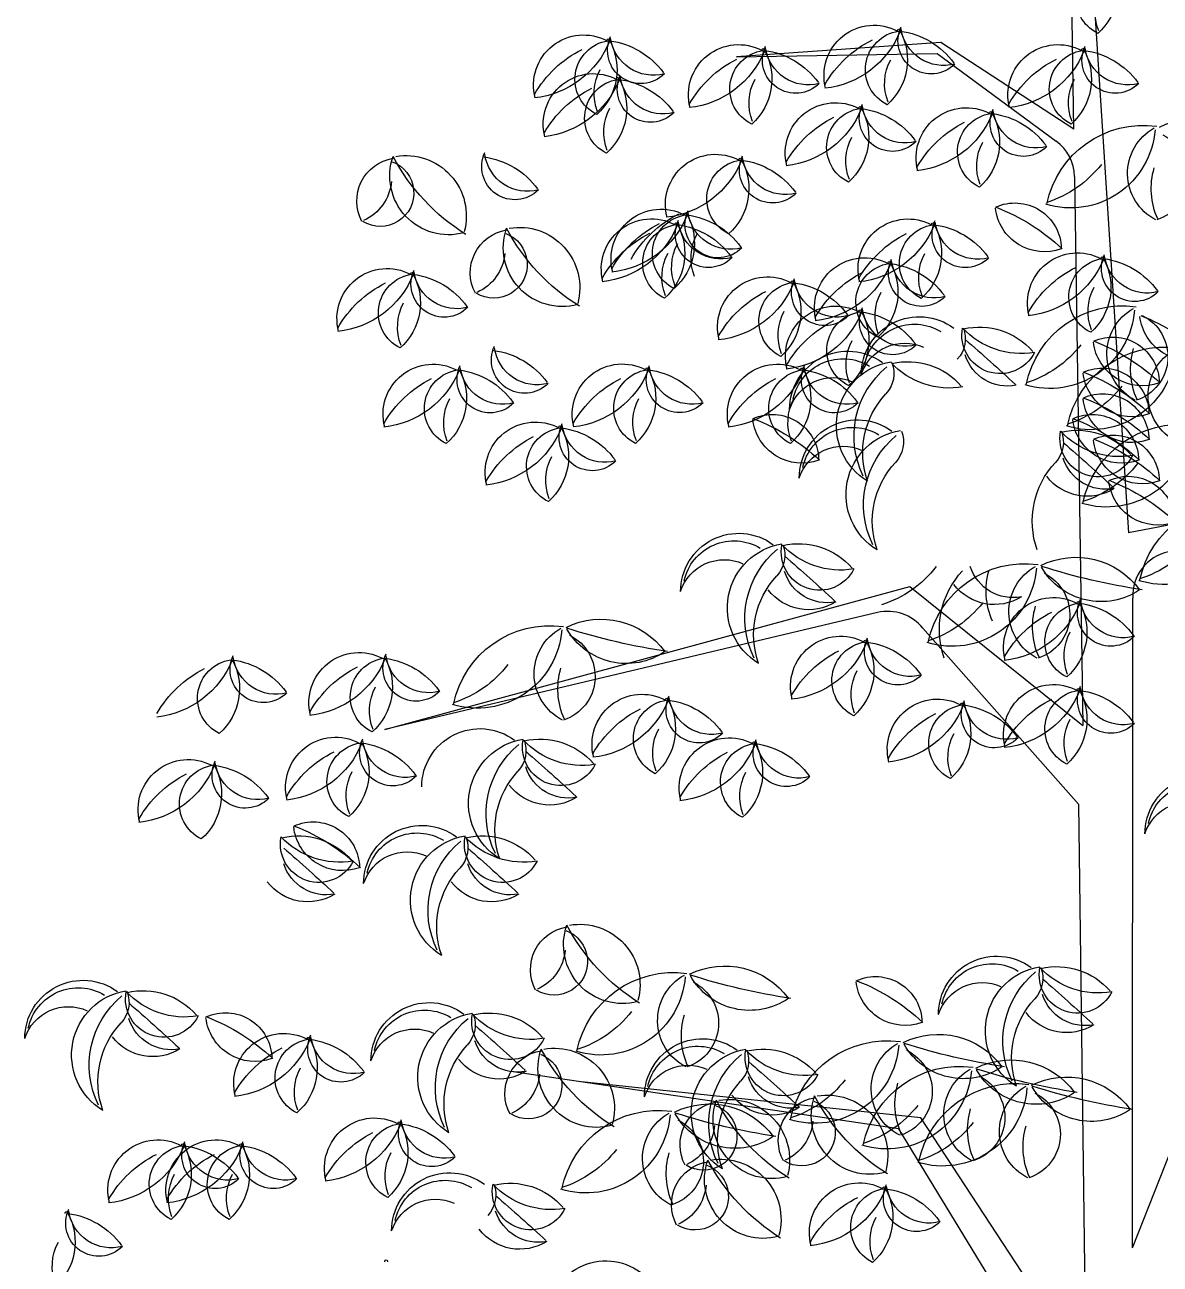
# Model space of a CAD drawing. Header units: metres. Extents: x 563124 to 573994, y 2062953 to 2068466.
# Drawn here: x 572903.91 to 572937.16, y 2065822.75 to 2065859.04 of the extents above; entities that cross this region are included whole.
import ezdxf

# ---------------------------------------------------------------- set-up
doc = ezdxf.new("R2010")
doc.units = ezdxf.units.M
doc.linetypes.add('ACAD_ISO06W100', pattern=[36, 24, -3, 0, -3, 0, -3, 0, -3])
doc.layers.add('A', color=7, linetype='CONTINUOUS')
doc.layers.add('MCN', color=7, linetype='CONTINUOUS')

# ---------------------------------------------------------------- blocks, each defined once
blk = doc.blocks.new('cay')
at = {"layer": 'A', "color": 86, "ltscale": 5}
for p, q in [((-0.1864, 17.7824), (-0.2461, 21.6838)), ((-0.2461, 21.6838), (0.1806, 15.0745)), ((-1.0774, 18.3636), (-2.4494, 18.2663)), ((-2.4494, 18.2663), (-1.1017, 18.2906)), ((-1.1017, 18.2906), (-0.3038, 17.7024)), ((-0.1864, 17.7824), (-1.0774, 18.3636)), ((-0.1816, 17.465), (-0.1253, 13.7815)), ((1.4278, 15.312), (0.1806, 15.0745)), ((-4.8084, 13.7566), (-1.285, 14.714)), ((-1.285, 14.714), (-0.1253, 13.7815)), ((0.207, 10.279), (0.2105, 14.6373)), ((-1.5032, 14.5401), (-4.8084, 13.7566)), ((-0.1547, 13.254), (-1.1986, 14.4347)), ((-0.1547, 13.254), (-0.1071, 9.6807)), ((0.207, 10.279), (0.8234, 11.8383)), ((-1.3585, 11.0769), (-3.9614, 11.4617)), ((-1.2108, 11.1511), (-3.4885, 11.3917)), ((-0.4278, 9.9573), (-1.2108, 11.1511)), ((-0.33, 9.3908), (-1.3585, 11.0769))]:
    blk.add_line(p, q, dxfattribs=at)
at = {"layer": 'A', "color": 86, "ltscale": 5, "extrusion": (0, 0, -1)}
for centre, major_axis, start_param, end_param in [((0.0911, 18.659), (-0.1852, 0.1852), 4.383511, 6.915795), ((-0.2921, 18.7259), (0.2853, 0.2853), 0.289545, 1.630827), ((0.2962, 18.565), (-0.2391, 0.2391), 5.123508, 5.994445), ((-1.5251, 18.1424), (0.2379, 0.2379), 3.667651, 5.98499), ((-1.1424, 18.375), (0.1574, 0.1574), 1.563048, 4.361475), ((-1.0587, 18.4973), (0.2039, 0.2039), 2.093295, 3.787016), ((-3.4735, 18.0775), (0.2379, 0.2379), 3.667651, 5.98499), ((-3.8712, 18.6048), (-0.4364, 0.4364), 2.738079, 3.818561), ((-3.2703, 18.1159), (0.1852, 0.1852), 2.812715, 5.344999), ((-3.6535, 18.1828), (0.2853, 0.2853), 0.289545, 1.630827), ((-3.0908, 18.3101), (0.1574, 0.1574), 1.563048, 4.361475), ((-3.3073, 18.3783), (-0.00665, 0.00665), 5.115902, 9.021265), ((-3.3695, 17.8461), (-0.3772, 0.3772), 0.918783, 1.727508), ((-3.0072, 18.4324), (0.2039, 0.2039), 2.093295, 3.787016), ((-2.4343, 18.0126), (0.2379, 0.2379), 3.667651, 5.98499), ((-1.9228, 18.6697), (-0.4364, 0.4364), 2.738079, 3.818561), ((-1.1968, 17.7021), (0.5371, 0.5371), 4.446906, 5.034605), ((-1.3219, 18.1808), (-0.1852, 0.1852), 4.383511, 6.915795), ((-1.7051, 18.2477), (-0.2853, 0.2853), 1.860342, 3.201623), ((-1.3589, 18.4432), (0.00665, 0.00665), 3.545106, 7.450468), ((-1.4211, 17.911), (-0.3772, 0.3772), 0.918783, 1.727508), ((-0.2911, 18.0126), (0.2379, 0.2379), 3.667651, 5.98499), ((-3.1453, 17.6372), (0.5371, 0.5371), 4.446906, 5.034605), ((-2.8321, 18.5399), (-0.4364, 0.4364), 2.738079, 3.818561), ((-2.2312, 18.051), (0.1852, 0.1852), 2.812715, 5.344999), ((-2.6143, 18.1179), (0.2853, 0.2853), 0.289545, 1.630827), ((-2.0517, 18.2452), (0.1574, 0.1574), 1.563048, 4.361475), ((-2.2681, 18.3134), (0.00665, 0.00665), 3.545106, 7.450468), ((-2.3303, 17.7812), (-0.3772, 0.3772), 0.918783, 1.727508), ((-1.968, 18.3675), (0.2039, 0.2039), 2.093295, 3.787016), ((-0.6888, 18.5399), (-0.4364, 0.4364), 2.738079, 3.818561), ((-0.0879, 18.051), (0.1852, 0.1852), 2.812715, 5.344999), ((-0.471, 18.1179), (0.2853, 0.2853), 0.289545, 1.630827), ((0.0916, 18.2452), (0.1574, 0.1574), 1.563048, 4.361475), ((-0.1248, 18.3134), (0.00665, 0.00665), 3.545106, 7.450468), ((-0.1871, 17.7812), (-0.3772, 0.3772), 0.918783, 1.727508), ((0.1753, 18.3675), (0.2039, 0.2039), 2.093295, 3.787016), ((-2.1061, 17.5723), (0.5371, 0.5371), 4.446906, 5.034605), ((-1.1168, 18.0868), (0.2391, 0.2391), 3.552711, 4.423649), ((0.0372, 17.5723), (0.5371, 0.5371), 4.446906, 5.034605), ((-3.4085, 17.8179), (0.2379, 0.2379), 3.667651, 5.98499), ((-3.0652, 18.0219), (0.2391, 0.2391), 3.552711, 4.423649), ((-3.0259, 18.0505), (0.1574, 0.1574), 1.563048, 4.361475), ((-3.2423, 18.1187), (-0.00665, 0.00665), 5.115902, 9.021265), ((-2.9422, 18.1728), (0.2039, 0.2039), 2.093295, 3.787016), ((-3.8063, 18.3452), (-0.4364, 0.4364), 2.738079, 3.818561), ((-3.0803, 17.3776), (0.5371, 0.5371), 4.446906, 5.034605), ((-3.2054, 17.8563), (-0.1852, 0.1852), 4.383511, 6.915795), ((-3.5885, 17.9232), (0.2853, 0.2853), 0.289545, 1.630827), ((-3.3046, 17.5864), (-0.3772, 0.3772), 0.918783, 1.727508), ((-2.0261, 17.957), (-0.2391, 0.2391), 5.123508, 5.994445), ((0.1172, 17.957), (-0.2391, 0.2391), 5.123508, 5.994445), ((-1.7849, 17.6232), (-0.2379, 0.2379), 5.238447, 7.555786), ((-3.0003, 17.7623), (0.2391, 0.2391), 3.552711, 4.423649), ((-2.1826, 18.1504), (-0.4364, 0.4364), 2.738079, 3.818561), ((-1.5817, 17.6616), (-0.1852, 0.1852), 4.383511, 6.915795), ((-1.9648, 17.7285), (0.2853, 0.2853), 0.289545, 1.630827), ((-1.4022, 17.8558), (-0.1574, 0.1574), 3.133844, 5.932271), ((-1.6186, 17.924), (-0.00665, 0.00665), 5.115902, 9.021265), ((-1.6809, 17.3917), (0.3772, 0.3772), -0.652013, 0.156712), ((-1.3185, 17.9781), (-0.2039, 0.2039), 3.664091, 5.357812), ((-0.907, 17.5897), (0.2379, 0.2379), 3.667651, 5.98499), ((-1.3047, 18.117), (-0.4364, 0.4364), 2.738079, 3.818561), ((-0.7038, 17.6281), (0.1852, 0.1852), 2.812715, 5.344999), ((-1.087, 17.695), (0.2853, 0.2853), 0.289545, 1.630827), ((-0.5243, 17.8223), (0.1574, 0.1574), 1.563048, 4.361475), ((-0.7408, 17.8905), (-0.00665, 0.00665), 5.115902, 9.021265), ((-0.803, 17.3583), (-0.3772, 0.3772), 0.918783, 1.727508), ((-0.4407, 17.9447), (0.2039, 0.2039), 2.093295, 3.787016), ((0.6235, 17.3207), (-0.3747, 0.3747), 0.326398, 1.725779), ((-1.4566, 17.1828), (0.5371, 0.5371), 4.446906, 5.034605), ((-0.5788, 17.1494), (0.5371, 0.5371), 4.446906, 5.034605), ((0.2812, 17.146), (0.4679, 0.4679), 4.128775, 5.634405), ((0.5233, 17.4851), (-0.2467, 0.2467), 4.396524, 6.561294), ((-1.3766, 17.5676), (-0.2391, 0.2391), 5.123508, 5.994445), ((-0.2069, 17.822), (0.4018, 0.4018), 0.86234, 2.652855), ((0.2752, 17.4671), (0.2181, 0.2181), -0.325702, 2.039209), ((-4.6657, 17.1999), (-0.2863, 0.2863), 0.614746, 2.622486), ((-3.9352, 17.5313), (-0.1574, 0.1574), 3.133844, 5.932271), ((-2.589, 17.277), (0.2379, 0.2379), 3.667651, 5.98499), ((-0.4988, 17.5341), (0.2391, 0.2391), 3.552711, 4.423649), ((-4.7045, 17.3002), (-0.2058, 0.2058), 5.007198, 6.905219), ((-4.8377, 17.3543), (-0.1587, 0.1587), 1.150101, 4.47849), ((-4.3794, 17.4682), (-0.2791, 0.2791), 3.659555, 5.835108), ((-3.5389, 18.2422), (0.9709, 0.9709), 2.912087, 3.439363), ((-4.2138, 17.0672), (0.3772, 0.3772), -0.652013, 0.156712), ((-3.8515, 17.6536), (-0.2039, 0.2039), 3.664091, 5.357812), ((-2.9867, 17.8043), (-0.4364, 0.4364), 2.738079, 3.818561), ((-2.3858, 17.3154), (-0.1852, 0.1852), 4.383511, 6.915795), ((-2.769, 17.3823), (0.2853, 0.2853), 0.289545, 1.630827), ((-2.2063, 17.5096), (-0.1574, 0.1574), 3.133844, 5.932271), ((-2.4228, 17.5778), (-0.00665, 0.00665), 5.115902, 9.021265), ((-2.485, 17.0456), (0.3772, 0.3772), -0.652013, 0.156712), ((-2.1226, 17.6319), (0.2039, 0.2039), 2.093295, 3.787016), ((-0.5932, 18.0044), (-0.5296, 0.5296), 3.01483, 3.620465), ((0.8295, 17.3827), (0.3506, 0.3506), 3.505368, 4.213137), ((-5.0799, 17.4586), (-0.2246, 0.2246), 2.445088, 3.504227), ((-0.5813, 16.9754), (0.2204, 0.2204), -1.216832, 0.772059), ((-2.9539, 16.9093), (0.2379, 0.2379), 3.667651, 5.98499), ((-2.4958, 16.5338), (0.5371, 0.5371), 4.446906, 5.034605), ((-2.5713, 17.1419), (-0.1574, 0.1574), 3.133844, 5.932271), ((-2.7877, 17.21), (-0.00665, 0.00665), 5.115902, 9.021265), ((-2.4876, 17.2642), (0.2039, 0.2039), 2.093295, 3.787016), ((-0.3826, 17.291), (-0.2343, 0.2343), 3.579392, 5.381695), ((-1.204, 15.9796), (-0.9705, 0.9705), 1.156858, 1.539962), ((-3.9045, 16.7186), (-0.2863, 0.2863), 0.614746, 2.622486), ((-3.0189, 16.8444), (-0.2379, 0.2379), 5.238447, 7.555786), ((-3.4166, 17.3716), (-0.4364, 0.4364), 2.738079, 3.818561), ((-3.3517, 17.4365), (-0.4364, 0.4364), 2.738079, 3.818561), ((-2.6257, 16.4689), (0.5371, 0.5371), 4.446906, 5.034605), ((-2.8157, 16.8828), (-0.1852, 0.1852), 4.383511, 6.915795), ((-2.7507, 16.9477), (-0.1852, 0.1852), 4.383511, 6.915795), ((-3.1989, 16.9497), (-0.2853, 0.2853), 1.860342, 3.201623), ((-2.6362, 17.077), (-0.1574, 0.1574), 3.133844, 5.932271), ((-3.1339, 17.0146), (-0.2853, 0.2853), 1.860342, 3.201623), ((-2.8526, 17.1451), (-0.00665, 0.00665), 5.115902, 9.021265), ((-2.9149, 16.6129), (0.3772, 0.3772), -0.652013, 0.156712), ((-2.5525, 17.1993), (-0.2039, 0.2039), 3.664091, 5.357812), ((-2.8499, 16.6778), (0.3772, 0.3772), -0.652013, 0.156712), ((-1.2967, 16.8434), (-0.2379, 0.2379), 5.238447, 7.555786), ((-1.6944, 17.3706), (-0.4364, 0.4364), 2.738079, 3.818561), ((-1.0935, 16.8818), (-0.1852, 0.1852), 4.383511, 6.915795), ((-1.4767, 16.9486), (-0.2853, 0.2853), 1.860342, 3.201623), ((-0.914, 17.076), (-0.1574, 0.1574), 3.133844, 5.932271), ((-1.1305, 17.1441), (-0.00665, 0.00665), 5.115902, 9.021265), ((-1.1927, 16.6119), (0.3772, 0.3772), -0.652013, 0.156712), ((-0.8304, 17.1983), (-0.2039, 0.2039), 3.664091, 5.357812), ((-3.9434, 16.8189), (-0.2058, 0.2058), 5.007198, 6.905219), ((-4.0766, 16.873), (-0.1587, 0.1587), 1.150101, 4.47849), ((-3.6182, 16.987), (-0.2791, 0.2791), 3.659555, 5.835108), ((-2.7777, 17.7609), (0.9709, 0.9709), 2.912087, 3.439363), ((-2.6906, 16.404), (0.5371, 0.5371), 4.446906, 5.034605), ((-2.4158, 16.9186), (-0.2391, 0.2391), 5.123508, 5.994445), ((-0.9685, 16.403), (0.5371, 0.5371), 4.446906, 5.034605), ((-2.5457, 16.8537), (0.2391, 0.2391), 3.552711, 4.423649), ((-0.1601, 16.6162), (0.2379, 0.2379), 3.667651, 5.98499), ((-4.3188, 16.9773), (-0.2246, 0.2246), 2.445088, 3.504227), ((-2.6106, 16.7888), (-0.2391, 0.2391), 5.123508, 5.994445), ((-1.589, 16.5837), (0.2379, 0.2379), 3.667651, 5.98499), ((-1.9867, 17.111), (-0.4364, 0.4364), 2.738079, 3.818561), ((-1.3858, 16.6222), (-0.1852, 0.1852), 4.383511, 6.915795), ((-1.7689, 16.689), (0.2853, 0.2853), 0.289545, 1.630827), ((-1.2063, 16.8164), (-0.1574, 0.1574), 3.133844, 5.932271), ((-1.4227, 16.8845), (-0.00665, 0.00665), 5.115902, 9.021265), ((-1.485, 16.3523), (-0.3772, 0.3772), 0.918783, 1.727508), ((-1.1226, 16.9387), (0.2039, 0.2039), 2.093295, 3.787016), ((-0.8884, 16.7877), (-0.2391, 0.2391), 5.123508, 5.994445), ((-0.5578, 17.1434), (-0.4364, 0.4364), 2.738079, 3.818561), ((0.0431, 16.6546), (-0.1852, 0.1852), 4.383511, 6.915795), ((-0.3401, 16.7215), (0.2853, 0.2853), 0.289545, 1.630827), ((0.2226, 16.8488), (-0.1574, 0.1574), 3.133844, 5.932271), ((0.0061, 16.917), (-0.00665, 0.00665), 5.115902, 9.021265), ((-0.0561, 16.3847), (0.3772, 0.3772), -0.652013, 0.156712), ((0.3062, 16.9711), (0.2039, 0.2039), 2.093295, 3.787016), ((-4.7922, 16.5112), (0.2379, 0.2379), 3.667651, 5.98499), ((-5.1899, 17.0384), (-0.4364, 0.4364), 2.738079, 3.818561), ((-4.589, 16.5496), (-0.1852, 0.1852), 4.383511, 6.915795), ((-4.9722, 16.6165), (-0.2853, 0.2853), 1.860342, 3.201623), ((-4.4095, 16.7438), (-0.1574, 0.1574), 3.133844, 5.932271), ((-4.626, 16.812), (-0.00665, 0.00665), 5.115902, 9.021265), ((-4.6882, 16.2797), (0.3772, 0.3772), -0.652013, 0.156712), ((-4.3259, 16.8661), (0.2039, 0.2039), 2.093295, 3.787016), ((-2.2395, 16.455), (0.2379, 0.2379), 3.667651, 5.98499), ((-1.2607, 16.1434), (0.5371, 0.5371), 4.446906, 5.034605), ((0.1681, 16.1758), (0.5371, 0.5371), 4.446906, 5.034605), ((-4.464, 16.0708), (0.5371, 0.5371), 4.446906, 5.034605), ((-2.6372, 16.9822), (-0.4364, 0.4364), 2.738079, 3.818561), ((-2.0363, 16.4934), (-0.1852, 0.1852), 4.383511, 6.915795), ((-2.4195, 16.5602), (0.2853, 0.2853), 0.289545, 1.630827), ((-1.8568, 16.6876), (-0.1574, 0.1574), 3.133844, 5.932271), ((-2.0733, 16.7557), (-0.00665, 0.00665), 5.115902, 9.021265), ((-2.1355, 16.2235), (0.3772, 0.3772), -0.652013, 0.156712), ((-1.7732, 16.8099), (0.2039, 0.2039), 2.093295, 3.787016), ((0.2481, 16.5606), (0.2391, 0.2391), 3.552711, 4.423649), ((-1.9113, 16.0146), (0.5371, 0.5371), 4.446906, 5.034605), ((-1.1807, 16.5281), (0.2391, 0.2391), 3.552711, 4.423649), ((0.1427, 15.9354), (0.4679, 0.4679), 4.128775, 5.634405), ((-4.3839, 16.4556), (0.2391, 0.2391), 3.552711, 4.423649), ((-1.8312, 16.3994), (-0.2391, 0.2391), 5.123508, 5.994445), ((-1.7838, 16.2592), (0.2379, 0.2379), 3.667651, 5.98499), ((-2.1815, 16.7865), (-0.4364, 0.4364), 2.738079, 3.818561), ((-1.5806, 16.2976), (-0.1852, 0.1852), 4.383511, 6.915795), ((-1.9638, 16.3645), (-0.2853, 0.2853), 1.860342, 3.201623), ((-1.4011, 16.4918), (0.1574, 0.1574), 1.563048, 4.361475), ((-1.6176, 16.56), (0.00665, 0.00665), 3.545106, 7.450468), ((-1.2221, 16.134), (0.276, 0.276), 3.927321, 6.134038), ((-1.6798, 16.0278), (-0.3772, 0.3772), 0.918783, 1.727508), ((-1.3175, 16.6142), (0.2039, 0.2039), 2.093295, 3.787016), ((-0.3453, 16.6114), (-0.4018, 0.4018), 2.433136, 4.223651), ((0.3849, 16.2745), (0.2467, 0.2467), 2.825728, 4.990497), ((-1.4556, 15.8189), (0.5371, 0.5371), 4.446906, 5.034605), ((-1.2543, 16.1314), (-0.2422, 0.2422), 5.711118, 7.611277), ((-0.8187, 15.9815), (-0.3345, 0.3345), 0.556112, 1.642752), ((0.1367, 16.2565), (-0.2181, 0.2181), 1.245095, 3.610005), ((0.5866, 16.5646), (-0.2343, 0.2343), 3.579392, 5.381695), ((-0.2349, 15.2532), (0.9705, 0.9705), -0.413939, -0.030834), ((-1.1144, 16.376), (-0.1424, 0.1424), 1.991008, 3.10573), ((-0.6798, 16.3991), (0.1817, 0.1817), 1.244566, 4.118135), ((-0.5395, 16.8151), (0.3801, 0.3801), 2.187742, 3.17496), ((0.0763, 16.076), (-0.2204, 0.2204), 0.353964, 2.342855), ((-3.8702, 16.2333), (0.1574, 0.1574), 1.563048, 4.361475), ((-4.1489, 15.7692), (-0.3772, 0.3772), 0.918783, 1.727508), ((-3.7865, 16.3556), (0.2039, 0.2039), 2.093295, 3.787016), ((-1.7016, 15.9023), (-0.276, 0.276), 5.498117, 7.704834), ((-1.3756, 16.2036), (0.2391, 0.2391), 3.552711, 4.423649), ((-1.3198, 16.0398), (0.2174, 0.2174), 4.239143, 5.920483), ((-10.0949, 5.7866), (-9.908, 9.908), 1.49981, 1.532128), ((-0.7316, 16.7938), (0.5296, 0.5296), 1.444034, 2.049669), ((0.4196, 15.6587), (0.4679, 0.4679), 4.128775, 5.634405), ((0.2751, 16.3917), (-0.2343, 0.2343), 3.579392, 5.381695), ((-0.5464, 15.0803), (-0.9705, 0.9705), 1.156858, 1.539962), ((0.6911, 16.1721), (-0.3506, 0.3506), 5.076164, 5.783933), ((0.6618, 15.9978), (0.2467, 0.2467), 2.825728, 4.990497), ((-4.4832, 15.8697), (-0.2379, 0.2379), 5.238447, 7.555786), ((-3.2137, 15.8709), (0.2379, 0.2379), 3.667651, 5.98499), ((-2.1735, 15.8698), (-0.2379, 0.2379), 5.238447, 7.555786), ((-1.7339, 15.8996), (-0.2422, 0.2422), 5.711118, 7.611277), ((-1.3426, 15.7922), (0.3078, 0.3078), 2.902039, 5.33862), ((-1.5939, 16.1443), (-0.1424, 0.1424), 1.991008, 3.10573), ((-1.0191, 16.5834), (-0.3801, 0.3801), 3.758538, 4.745756), ((-1.2983, 15.7497), (-0.3345, 0.3345), 0.556112, 1.642752), ((-0.6296, 16.3575), (0.2113, 0.2113), 2.160582, 3.622054), ((-0.6296, 16.3575), (0.2113, 0.2113), 2.160582, 3.622054), ((-0.0684, 16.3347), (-0.4018, 0.4018), 2.433136, 4.223651), ((-4.881, 16.397), (0.4364, 0.4364), 1.167283, 2.247765), ((-4.2801, 15.9081), (0.1852, 0.1852), 2.812715, 5.344999), ((-4.6632, 15.975), (-0.2853, 0.2853), 1.860342, 3.201623), ((-4.1006, 16.1023), (-0.1574, 0.1574), 3.133844, 5.932271), ((-4.3793, 15.6383), (0.3772, 0.3772), -0.652013, 0.156712), ((-4.0169, 16.2246), (-0.2039, 0.2039), 3.664091, 5.357812), ((-3.6114, 16.3981), (-0.4364, 0.4364), 2.738079, 3.818561), ((-3.0105, 15.9093), (0.1852, 0.1852), 2.812715, 5.344999), ((-3.3937, 15.9761), (0.2853, 0.2853), 0.289545, 1.630827), ((-2.831, 16.1035), (0.1574, 0.1574), 1.563048, 4.361475), ((-3.0475, 16.1716), (0.00665, 0.00665), 3.545106, 7.450468), ((-3.1097, 15.6394), (-0.3772, 0.3772), 0.918783, 1.727508), ((-2.7474, 16.2258), (0.2039, 0.2039), 2.093295, 3.787016), ((-2.5712, 16.3971), (0.4364, 0.4364), 1.167283, 2.247765), ((-1.9703, 15.9082), (0.1852, 0.1852), 2.812715, 5.344999), ((-2.3535, 15.9751), (0.2853, 0.2853), 0.289545, 1.630827), ((-1.7908, 16.1024), (0.1574, 0.1574), 1.563048, 4.361475), ((-2.0073, 16.1706), (-0.00665, 0.00665), 5.115902, 9.021265), ((-2.0695, 15.6384), (0.3772, 0.3772), -0.652013, 0.156712), ((-1.7072, 16.2247), (0.2039, 0.2039), 2.093295, 3.787016), ((-1.0579, 15.7221), (-0.4259, 0.4259), 5.038191, 6.379846), ((0.0071, 15.8685), (-0.2204, 0.2204), 0.353964, 2.342855), ((0.2058, 16.1842), (-0.2343, 0.2343), 3.579392, 5.381695), ((-0.6156, 14.8727), (-0.9705, 0.9705), 1.156858, 1.539962), ((-4.155, 15.4294), (-0.5371, 0.5371), 6.017703, 6.605402), ((-2.8855, 15.4305), (0.5371, 0.5371), 4.446906, 5.034605), ((-1.8453, 15.4295), (0.5371, 0.5371), 4.446906, 5.034605), ((-1.7994, 15.808), (-0.2174, 0.2174), 5.809939, 7.49128), ((-0.4547, 16.5171), (0.5296, 0.5296), 1.444034, 2.049669), ((-4.075, 15.8141), (-0.2391, 0.2391), 5.123508, 5.994445), ((-2.8055, 15.8152), (0.2391, 0.2391), 3.552711, 4.423649), ((-1.7652, 15.8142), (-0.2391, 0.2391), 5.123508, 5.994445), ((-1.0228, 15.6127), (0.4092, 0.4092), 3.587724, 4.676526), ((0.0071, 15.6956), (0.2204, 0.2204), -1.216832, 0.772059), ((0.2058, 16.0112), (-0.2343, 0.2343), 3.579392, 5.381695), ((-0.6156, 14.6998), (-0.9705, 0.9705), 1.156858, 1.539962), ((-2.2081, 15.5572), (0.2204, 0.2204), -1.216832, 0.772059), ((-0.0621, 15.5572), (0.2204, 0.2204), -1.216832, 0.772059), ((-3.7982, 15.4814), (-0.2379, 0.2379), 5.238447, 7.555786), ((-3.4156, 15.7141), (-0.1574, 0.1574), 3.133844, 5.932271), ((-3.3319, 15.8364), (-0.2039, 0.2039), 3.664091, 5.357812), ((-2.0093, 15.8729), (-0.2343, 0.2343), 3.579392, 5.381695), ((-2.8308, 14.5614), (-0.9705, 0.9705), 1.156858, 1.539962), ((-1.6374, 15.4423), (-0.276, 0.276), 5.498117, 7.704834), ((-1.6697, 15.4396), (-0.2422, 0.2422), 5.711118, 7.611277), ((0.1366, 15.8729), (-0.2343, 0.2343), 3.579392, 5.381695), ((-0.6848, 14.5614), (-0.9705, 0.9705), 1.156858, 1.539962), ((0.5235, 15.1399), (0.4679, 0.4679), 4.128775, 5.634405), ((-4.196, 16.0087), (0.4364, 0.4364), 1.167283, 2.247765), ((-3.47, 15.0411), (-0.5371, 0.5371), 6.017703, 6.605402), ((-3.5951, 15.5198), (0.1852, 0.1852), 2.812715, 5.344999), ((-3.9782, 15.5867), (-0.2853, 0.2853), 1.860342, 3.201623), ((-3.632, 15.7822), (-0.00665, 0.00665), 5.115902, 9.021265), ((-3.6942, 15.25), (0.3772, 0.3772), -0.652013, 0.156712), ((-1.2784, 15.3322), (0.3078, 0.3078), 2.902039, 5.33862), ((-0.9937, 15.2621), (0.4259, 0.4259), 3.467395, 4.80905), ((-1.5297, 15.6842), (0.1424, 0.1424), 0.420212, 1.534934), ((-0.4568, 15.6842), (0.1424, 0.1424), 0.420212, 1.534934), ((-0.0221, 15.7074), (0.1817, 0.1817), 1.244566, 4.118135), ((0.1181, 16.1233), (0.3801, 0.3801), 2.187742, 3.17496), ((-0.1611, 15.2897), (-0.3345, 0.3345), 0.556112, 1.642752), ((0.0354, 15.8159), (-0.4018, 0.4018), 2.433136, 4.223651), ((0.0763, 15.4189), (0.2204, 0.2204), -1.216832, 0.772059), ((-1.7352, 15.348), (0.2174, 0.2174), 4.239143, 5.920483), ((-9.4373, 5.0949), (9.908, 9.908), -0.070986, -0.038668), ((0.2751, 15.7345), (-0.2343, 0.2343), 3.579392, 5.381695), ((-0.5464, 14.4231), (-0.9705, 0.9705), 1.156858, 1.539962), ((-3.39, 15.4258), (-0.2391, 0.2391), 5.123508, 5.994445), ((-0.9586, 15.1527), (-0.4092, 0.4092), 5.158521, 6.247323), ((0.1143, 15.1527), (-0.4092, 0.4092), 5.158521, 6.247323), ((0.028, 15.6657), (0.2113, 0.2113), 2.160582, 3.622054), ((0.028, 15.6657), (0.2113, 0.2113), 2.160582, 3.622054), ((-0.3509, 15.9982), (0.5296, 0.5296), 1.444034, 2.049669), ((0.1801, 15.1422), (-0.2204, 0.2204), 0.353964, 2.342855), ((-0.0959, 15.6628), (0.2422, 0.2422), 1.795823, 3.271524), ((0.3789, 15.4578), (-0.2343, 0.2343), 3.579392, 5.381695), ((-0.4425, 14.1464), (-0.9705, 0.9705), 1.156858, 1.539962), ((0.9042, 14.621), (0.4679, 0.4679), 4.128775, 5.634405), ((0.4161, 15.2971), (0.4018, 0.4018), 0.86234, 2.652855), ((-2.4335, 14.6813), (0.276, 0.276), 3.927321, 6.134038), ((-2.4657, 14.6786), (-0.2422, 0.2422), 5.711118, 7.611277), ((-2.0745, 14.5712), (-0.3078, 0.3078), 4.472835, 6.909417), ((-1.7897, 14.5012), (-0.4259, 0.4259), 5.038191, 6.379846), ((-2.3258, 14.9233), (-0.1424, 0.1424), 1.991008, 3.10573), ((-1.8912, 14.9464), (-0.1817, 0.1817), 2.815363, 5.688932), ((-1.7509, 15.3624), (0.3801, 0.3801), 2.187742, 3.17496), ((-2.0301, 14.5288), (0.3345, 0.3345), -1.014685, 0.071956), ((-0.1725, 14.3807), (0.3747, 0.3747), -1.244398, 0.154982), ((0.0298, 15.4794), (0.5296, 0.5296), 1.444034, 2.049669), ((-2.5312, 14.587), (0.2174, 0.2174), 4.239143, 5.920483), ((-11.3063, 4.3339), (-9.908, 9.908), 1.49981, 1.532128), ((-0.5149, 14.206), (0.4679, 0.4679), 4.128775, 5.634405), ((-1.841, 14.9048), (0.2113, 0.2113), 2.160582, 3.622054), ((-1.841, 14.9048), (0.2113, 0.2113), 2.160582, 3.622054), ((-1.7008, 15.3064), (-0.5296, 0.5296), 3.01483, 3.620465), ((-1.003, 14.882), (-0.4018, 0.4018), 2.433136, 4.223651), ((-0.5087, 14.4263), (-0.4092, 0.4092), 5.158521, 6.247323), ((-0.595, 14.9394), (0.2113, 0.2113), 2.160582, 3.622054), ((-0.595, 14.9394), (0.2113, 0.2113), 2.160582, 3.622054), ((-0.2781, 14.6848), (0.3506, 0.3506), 3.505368, 4.213137), ((-0.2728, 14.5451), (0.2467, 0.2467), 2.825728, 4.990497), ((-0.5209, 14.5271), (-0.2181, 0.2181), 1.245095, 3.610005), ((0.9178, 18.9934), (-3.0748, 3.0748), 4.075814, 4.235243), ((-0.0032, 15.0721), (-0.3245, 0.3245), 3.327955, 4.978036), ((-1.7547, 14.3917), (0.4092, 0.4092), 3.587724, 4.676526), ((-0.7189, 14.9364), (0.2422, 0.2422), 1.795823, 3.271524), ((-1.965, 14.9018), (-0.2422, 0.2422), 3.366619, 4.84232), ((-0.3209, 14.3046), (-0.2379, 0.2379), 5.238447, 7.555786), ((0.0618, 14.5372), (-0.1574, 0.1574), 3.133844, 5.932271), ((-3.3568, 13.9656), (0.3747, 0.3747), -1.244398, 0.154982), ((-1.3893, 15.0643), (0.5296, 0.5296), 1.444034, 2.049669), ((-0.7186, 14.8318), (0.4364, 0.4364), 1.167283, 2.247765), ((0.0334, 14.4427), (-0.3506, 0.3506), 5.076164, 5.783933), ((-0.1177, 14.343), (0.1852, 0.1852), 2.812715, 5.344999), ((-0.5009, 14.4099), (0.2853, 0.2853), 0.289545, 1.630827), ((-0.1547, 14.6054), (0.00665, 0.00665), 3.545106, 7.450468), ((-0.2169, 14.0731), (0.3772, 0.3772), -0.652013, 0.156712), ((0.1454, 14.6595), (-0.2039, 0.2039), 3.664091, 5.357812), ((-3.6992, 13.7909), (-0.4679, 0.4679), 5.699572, 7.205201), ((0.0073, 13.8642), (-0.5371, 0.5371), 6.017703, 6.605402), ((-4.1873, 14.4669), (-0.4018, 0.4018), 2.433136, 4.223651), ((-3.4571, 14.13), (-0.2467, 0.2467), 4.396524, 6.561294), ((-3.7052, 14.112), (0.2181, 0.2181), -0.325702, 2.039209), ((-2.2665, 18.5783), (3.0748, 3.0748), 2.505018, 2.664447), ((-3.1875, 14.657), (0.3245, 0.3245), 1.757159, 3.40724), ((-1.7497, 14.045), (-0.2379, 0.2379), 5.238447, 7.555786), ((0.0874, 14.249), (-0.2391, 0.2391), 5.123508, 5.994445), ((-2.1475, 14.5722), (0.4364, 0.4364), 1.167283, 2.247765), ((-1.5466, 14.0834), (0.1852, 0.1852), 2.812715, 5.344999), ((-1.9297, 14.1503), (-0.2853, 0.2853), 1.860342, 3.201623), ((-1.3671, 14.2776), (-0.1574, 0.1574), 3.133844, 5.932271), ((-1.5835, 14.3458), (-0.00665, 0.00665), 5.115902, 9.021265), ((-1.6458, 13.8135), (0.3772, 0.3772), -0.652013, 0.156712), ((-1.2834, 14.3999), (-0.2039, 0.2039), 3.664091, 5.357812), ((-6.4033, 14.453), (0.4364, 0.4364), 1.167283, 2.247765), ((-5.8024, 13.9642), (0.1852, 0.1852), 2.812715, 5.344999), ((-6.1855, 14.0311), (-0.2853, 0.2853), 1.860342, 3.201623), ((-5.6229, 14.1584), (-0.1574, 0.1574), 3.133844, 5.932271), ((-5.9015, 13.6943), (0.3772, 0.3772), -0.652013, 0.156712), ((-5.5392, 14.2807), (-0.2039, 0.2039), 3.664091, 5.357812), ((-4.9802, 13.9359), (-0.2379, 0.2379), 5.238447, 7.555786), ((-5.378, 14.4631), (0.4364, 0.4364), 1.167283, 2.247765), ((-4.7771, 13.9743), (0.1852, 0.1852), 2.812715, 5.344999), ((-5.1602, 14.0411), (-0.2853, 0.2853), 1.860342, 3.201623), ((-4.5976, 14.1685), (-0.1574, 0.1574), 3.133844, 5.932271), ((-4.8762, 13.7044), (0.3772, 0.3772), -0.652013, 0.156712), ((-4.5139, 14.2908), (-0.2039, 0.2039), 3.664091, 5.357812), ((-1.4215, 13.6046), (-0.5371, 0.5371), 6.017703, 6.605402), ((-5.6773, 13.4854), (-0.5371, 0.5371), 6.017703, 6.605402), ((-4.652, 13.4955), (-0.5371, 0.5371), 6.017703, 6.605402), ((-4.5736, 14.6493), (0.5296, 0.5296), 1.444034, 2.049669), ((-3.1509, 14.0276), (0.3506, 0.3506), 3.505368, 4.213137), ((-1.3415, 13.9894), (-0.2391, 0.2391), 5.123508, 5.994445), ((-0.3209, 13.7205), (-0.2379, 0.2379), 5.238447, 7.555786), ((-4.572, 13.8802), (-0.2391, 0.2391), 5.123508, 5.994445), ((-3.0812, 13.6556), (-0.2379, 0.2379), 5.238447, 7.555786), ((-2.6985, 13.8882), (-0.1574, 0.1574), 3.133844, 5.932271), ((-2.915, 13.9563), (-0.00665, 0.00665), 5.115902, 9.021265), ((-2.6149, 14.0105), (-0.2039, 0.2039), 3.664091, 5.357812), ((-1.1003, 13.6231), (-0.2379, 0.2379), 5.238447, 7.555786), ((-0.7186, 14.2477), (-0.4364, 0.4364), 2.738079, 3.818561), ((-0.1177, 13.7589), (-0.1852, 0.1852), 4.383511, 6.915795), ((-0.5009, 13.8258), (0.2853, 0.2853), 0.289545, 1.630827), ((0.0618, 13.9531), (-0.1574, 0.1574), 3.133844, 5.932271), ((-0.1547, 14.0212), (0.00665, 0.00665), 3.545106, 7.450468), ((-0.2169, 13.489), (0.3772, 0.3772), -0.652013, 0.156712), ((0.1454, 14.0754), (-0.2039, 0.2039), 3.664091, 5.357812), ((-3.4789, 14.1828), (-0.4364, 0.4364), 2.738079, 3.818561), ((-2.753, 13.2152), (0.5371, 0.5371), 4.446906, 5.034605), ((-2.878, 13.694), (-0.1852, 0.1852), 4.383511, 6.915795), ((-3.2612, 13.7609), (0.2853, 0.2853), 0.289545, 1.630827), ((-2.9772, 13.4241), (0.3772, 0.3772), -0.652013, 0.156712), ((-1.498, 14.1504), (-0.4364, 0.4364), 2.738079, 3.818561), ((-0.8971, 13.6615), (-0.1852, 0.1852), 4.383511, 6.915795), ((-1.2803, 13.7284), (0.2853, 0.2853), 0.289545, 1.630827), ((-0.7176, 13.8557), (-0.1574, 0.1574), 3.133844, 5.932271), ((-0.9341, 13.9239), (-0.00665, 0.00665), 5.115902, 9.021265), ((-0.9963, 13.3917), (0.3772, 0.3772), -0.652013, 0.156712), ((-0.6339, 13.9781), (-0.2039, 0.2039), 3.664091, 5.357812), ((0.0073, 13.2801), (0.5371, 0.5371), 4.446906, 5.034605), ((-0.772, 13.1828), (0.5371, 0.5371), 4.446906, 5.034605), ((0.0874, 13.6649), (-0.2391, 0.2391), 5.123508, 5.994445), ((-5.1369, 13.3679), (-0.2379, 0.2379), 5.238447, 7.555786), ((-4.1696, 13.3711), (-0.276, 0.276), 5.498117, 7.704834), ((-3.7663, 13.2186), (0.3345, 0.3345), -1.014685, 0.071956), ((-2.6729, 13.6), (-0.2391, 0.2391), 5.123508, 5.994445), ((-2.4966, 13.3635), (-0.2379, 0.2379), 5.238447, 7.555786), ((-0.692, 13.5675), (-0.2391, 0.2391), 5.123508, 5.994445), ((-5.5347, 13.8951), (0.4364, 0.4364), 1.167283, 2.247765), ((-4.9338, 13.4063), (0.1852, 0.1852), 2.812715, 5.344999), ((-5.3169, 13.4731), (-0.2853, 0.2853), 1.860342, 3.201623), ((-4.7543, 13.6005), (-0.1574, 0.1574), 3.133844, 5.932271), ((-5.0329, 13.1364), (0.3772, 0.3772), -0.652013, 0.156712), ((-4.6706, 13.7228), (-0.2039, 0.2039), 3.664091, 5.357812), ((-3.8106, 13.261), (-0.3078, 0.3078), 4.472835, 6.909417), ((-3.5259, 13.191), (-0.4259, 0.4259), 5.038191, 6.379846), ((-4.0619, 13.6131), (-0.1424, 0.1424), 1.991008, 3.10573), ((-3.6273, 13.6362), (0.1817, 0.1817), 1.244566, 4.118135), ((-3.4871, 14.0522), (0.3801, 0.3801), 2.187742, 3.17496), ((-2.8944, 13.8908), (-0.4364, 0.4364), 2.738079, 3.818561), ((-2.2935, 13.4019), (-0.1852, 0.1852), 4.383511, 6.915795), ((-2.6766, 13.4688), (-0.2853, 0.2853), 1.860342, 3.201623), ((-2.114, 13.5961), (-0.1574, 0.1574), 3.133844, 5.932271), ((-2.3304, 13.6643), (-0.00665, 0.00665), 5.115902, 9.021265), ((-2.3927, 13.1321), (0.3772, 0.3772), -0.652013, 0.156712), ((-2.0303, 13.7184), (-0.2039, 0.2039), 3.664091, 5.357812), ((-6.1264, 13.2183), (-0.2379, 0.2379), 5.238447, 7.555786), ((-4.8087, 12.9275), (-0.5371, 0.5371), 6.017703, 6.605402), ((-13.0424, 3.0237), (-9.908, 9.908), 1.49981, 1.532128), ((-2.1684, 12.9232), (0.5371, 0.5371), 4.446906, 5.034605), ((-6.5241, 13.7456), (0.4364, 0.4364), 1.167283, 2.247765), ((-5.9232, 13.2568), (0.1852, 0.1852), 2.812715, 5.344999), ((-6.3064, 13.3236), (-0.2853, 0.2853), 1.860342, 3.201623), ((-5.7437, 13.451), (-0.1574, 0.1574), 3.133844, 5.932271), ((-6.0224, 12.9869), (0.3772, 0.3772), -0.652013, 0.156712), ((-5.6601, 13.5733), (-0.2039, 0.2039), 3.664091, 5.357812), ((-4.7287, 13.3123), (-0.2391, 0.2391), 5.123508, 5.994445), ((-3.4908, 13.0815), (0.4092, 0.4092), 3.587724, 4.676526), ((-3.5772, 13.5946), (-0.2113, 0.2113), 3.731379, 5.19285), ((-3.5772, 13.5946), (-0.2113, 0.2113), 3.731379, 5.19285), ((-2.0884, 13.3079), (-0.2391, 0.2391), 5.123508, 5.994445), ((0.6816, 13.0556), (-0.276, 0.276), 5.498117, 7.704834), ((-5.7982, 12.778), (-0.5371, 0.5371), 6.017703, 6.605402), ((0.6493, 13.053), (-0.2422, 0.2422), 5.711118, 7.611277), ((-3.7011, 13.5916), (-0.2422, 0.2422), 3.366619, 4.84232), ((0.5838, 12.9614), (-0.2174, 0.2174), 5.809939, 7.49128), ((-5.2885, 12.8247), (0.2204, 0.2204), -1.216832, 0.772059), ((-4.5593, 12.7221), (-0.276, 0.276), 5.498117, 7.704834), ((-5.39, 12.5695), (-0.3345, 0.3345), 0.556112, 1.642752), ((-5.0898, 13.1404), (-0.2343, 0.2343), 3.579392, 5.381695), ((-5.9112, 11.8289), (0.9705, 0.9705), -0.413939, -0.030834), ((-4.5916, 12.7194), (-0.2422, 0.2422), 5.711118, 7.611277), ((-4.156, 12.5695), (-0.3345, 0.3345), 0.556112, 1.642752), ((-5.251, 12.9872), (-0.1817, 0.1817), 2.815363, 5.688932), ((-5.1108, 13.4032), (0.3801, 0.3801), 2.187742, 3.17496), ((-4.2003, 12.612), (-0.3078, 0.3078), 4.472835, 6.909417), ((-3.9156, 12.5419), (0.4259, 0.4259), 3.467395, 4.80905), ((-4.4516, 12.9641), (0.1424, 0.1424), 0.420212, 1.534934), ((-4.017, 12.9872), (-0.1817, 0.1817), 2.815363, 5.688932), ((-3.8768, 13.4032), (0.3801, 0.3801), 2.187742, 3.17496), ((-14.6661, 2.3747), (-9.908, 9.908), 1.49981, 1.532128), ((-4.6571, 12.6278), (0.2174, 0.2174), 4.239143, 5.920483), ((-13.4321, 2.3747), (-9.908, 9.908), 1.49981, 1.532128), ((-5.2008, 12.9456), (0.2113, 0.2113), 2.160582, 3.622054), ((-5.2008, 12.9456), (0.2113, 0.2113), 2.160582, 3.622054), ((-3.8805, 12.4325), (-0.4092, 0.4092), 5.158521, 6.247323), ((-3.9668, 12.9456), (0.2113, 0.2113), 2.160582, 3.622054), ((-3.9668, 12.9456), (0.2113, 0.2113), 2.160582, 3.622054), ((-5.3248, 12.9426), (-0.2422, 0.2422), 3.366619, 4.84232), ((-4.0908, 12.9426), (0.2422, 0.2422), 1.795823, 3.271524), ((-3.5392, 12.1447), (-0.2058, 0.2058), 5.007198, 6.905219), ((-3.6724, 12.1988), (-0.1587, 0.1587), 1.150101, 4.47849), ((-3.214, 12.3128), (0.2791, 0.2791), 2.088759, 4.264312), ((-2.3735, 13.0867), (-0.9709, 0.9709), 4.482883, 5.01016), ((-3.5003, 12.0444), (-0.2863, 0.2863), 0.614746, 2.622486), ((-3.9145, 12.3031), (0.2246, 0.2246), 0.874292, 1.93343), ((-2.5285, 11.6396), (0.3747, 0.3747), -1.244398, 0.154982), ((-0.7029, 11.845), (-0.276, 0.276), 5.498117, 7.704834), ((-2.8709, 11.4649), (-0.4679, 0.4679), 5.699572, 7.205201), ((-0.7351, 11.8424), (-0.2422, 0.2422), 5.711118, 7.611277), ((-0.3439, 11.7349), (-0.3078, 0.3078), 4.472835, 6.909417), ((-0.5952, 12.087), (-0.1424, 0.1424), 1.991008, 3.10573), ((-0.1606, 12.1101), (0.1817, 0.1817), 1.244566, 4.118135), ((-0.0203, 12.5261), (0.3801, 0.3801), 2.187742, 3.17496), ((-0.2995, 11.6925), (0.3345, 0.3345), -1.014685, 0.071956), ((-6.8325, 11.6836), (-0.276, 0.276), 5.498117, 7.704834), ((-3.3589, 12.1409), (-0.4018, 0.4018), 2.433136, 4.223651), ((-2.6287, 11.804), (-0.2467, 0.2467), 4.396524, 6.561294), ((-2.8769, 11.786), (0.2181, 0.2181), -0.325702, 2.039209), ((-1.4382, 16.2523), (-3.0748, 3.0748), 4.075814, 4.235243), ((-2.3592, 12.331), (0.3245, 0.3245), 1.757159, 3.40724), ((-1.5158, 11.7871), (0.2204, 0.2204), -1.216832, 0.772059), ((-1.3171, 12.1027), (-0.2343, 0.2343), 3.579392, 5.381695), ((-2.1385, 10.7913), (-0.9705, 0.9705), 1.156858, 1.539962), ((-0.8006, 11.7508), (0.2174, 0.2174), 4.239143, 5.920483), ((-0.0591, 11.6649), (-0.4259, 0.4259), 5.038191, 6.379846), ((-9.5757, 1.4976), (-9.908, 9.908), 1.49981, 1.532128), ((-6.8647, 11.681), (-0.2422, 0.2422), 5.711118, 7.611277), ((-6.4735, 11.5735), (-0.3078, 0.3078), 4.472835, 6.909417), ((-6.7248, 11.9256), (-0.1424, 0.1424), 1.991008, 3.10573), ((-6.2902, 11.9487), (0.1817, 0.1817), 1.244566, 4.118135), ((-6.1499, 12.3647), (0.3801, 0.3801), 2.187742, 3.17496), ((-6.4291, 11.5311), (0.3345, 0.3345), -1.014685, 0.071956), ((-0.1104, 12.0685), (0.2113, 0.2113), 2.160582, 3.622054), ((-0.1104, 12.0685), (0.2113, 0.2113), 2.160582, 3.622054), ((-6.9302, 11.5894), (0.2174, 0.2174), 4.239143, 5.920483), ((-6.1887, 11.5035), (-0.4259, 0.4259), 5.038191, 6.379846), ((-15.7053, 1.3363), (9.908, 9.908), -0.070986, -0.038668), ((-4.5102, 11.5337), (-0.276, 0.276), 5.498117, 7.704834), ((-4.5425, 11.5311), (-0.2422, 0.2422), 5.711118, 7.611277), ((-0.0241, 11.5555), (0.4092, 0.4092), 3.587724, 4.676526), ((-6.24, 11.9071), (0.2113, 0.2113), 2.160582, 3.622054), ((-6.24, 11.9071), (0.2113, 0.2113), 2.160582, 3.622054), ((-5.8769, 11.5449), (0.2204, 0.2204), -1.216832, 0.772059), ((-5.6782, 11.8606), (0.2343, 0.2343), 2.008596, 3.810898), ((-6.4996, 10.5492), (-0.9705, 0.9705), 1.156858, 1.539962), ((-4.1512, 11.4236), (0.3078, 0.3078), 2.902039, 5.33862), ((-3.8665, 11.3536), (-0.4259, 0.4259), 5.038191, 6.379846), ((-4.4025, 11.7757), (-0.1424, 0.1424), 1.991008, 3.10573), ((-3.9679, 11.7988), (0.1817, 0.1817), 1.244566, 4.118135), ((-3.8277, 12.2148), (-0.3801, 0.3801), 3.758538, 4.745756), ((-4.1069, 11.3812), (-0.3345, 0.3345), 0.556112, 1.642752), ((-3.7452, 12.3232), (0.5296, 0.5296), 1.444034, 2.049669), ((-2.3225, 11.7016), (-0.3506, 0.3506), 5.076164, 5.783933), ((-0.2344, 12.0656), (0.2422, 0.2422), 1.795823, 3.271524), ((-6.1537, 11.3941), (0.4092, 0.4092), 3.587724, 4.676526), ((-5.4849, 11.381), (0.2379, 0.2379), 3.667651, 5.98499), ((-4.608, 11.4395), (-0.2174, 0.2174), 5.809939, 7.49128), ((-13.383, 1.1863), (-9.908, 9.908), 1.49981, 1.532128), ((-1.0956, 11.1814), (0.3747, 0.3747), -1.244398, 0.154982), ((-6.364, 11.9042), (0.2422, 0.2422), 1.795823, 3.271524), ((-5.8826, 11.9082), (-0.4364, 0.4364), 2.738079, 3.818561), ((-5.2817, 11.4194), (-0.1852, 0.1852), 4.383511, 6.915795), ((-5.6649, 11.4862), (0.2853, 0.2853), 0.289545, 1.630827), ((-5.1023, 11.6136), (0.1574, 0.1574), 1.563048, 4.361475), ((-5.3187, 11.6817), (-0.00665, 0.00665), 5.115902, 9.021265), ((-5.3809, 11.1495), (-0.3772, 0.3772), 0.918783, 1.727508), ((-5.0186, 11.7359), (0.2039, 0.2039), 2.093295, 3.787016), ((-3.8314, 11.2442), (0.4092, 0.4092), 3.587724, 4.676526), ((-3.9177, 11.7572), (0.2113, 0.2113), 2.160582, 3.622054), ((-3.9177, 11.7572), (0.2113, 0.2113), 2.160582, 3.622054), ((-2.6758, 11.2916), (0.276, 0.276), 3.927321, 6.134038), ((-2.708, 11.289), (0.2422, 0.2422), 4.140322, 6.04048), ((-2.2724, 11.1391), (-0.3345, 0.3345), 0.556112, 1.642752), ((-1.926, 11.6827), (-0.4018, 0.4018), 2.433136, 4.223651), ((-1.4379, 11.0067), (0.4679, 0.4679), 4.128775, 5.634405), ((-1.1958, 11.3458), (-0.2467, 0.2467), 4.396524, 6.561294), ((-0.0053, 15.7941), (-3.0748, 3.0748), 4.075814, 4.235243), ((-0.9262, 11.8728), (-0.3245, 0.3245), 3.327955, 4.978036), ((-5.1567, 10.9406), (0.5371, 0.5371), 4.446906, 5.034605), ((-3.7111, 11.3141), (0.2058, 0.2058), 3.436401, 5.334422), ((-3.8443, 11.3683), (0.1587, 0.1587), -0.420695, 2.907694), ((-3.386, 11.4822), (0.2791, 0.2791), 2.088759, 4.264312), ((-2.5455, 12.2562), (-0.9709, 0.9709), 4.482883, 5.01016), ((-3.6723, 11.2139), (0.2863, 0.2863), -0.95605, 1.05169), ((-2.3167, 11.1815), (-0.3078, 0.3078), 4.472835, 6.909417), ((-2.032, 11.1115), (0.4259, 0.4259), 3.467395, 4.80905), ((-2.5681, 11.5336), (0.1424, 0.1424), 0.420212, 1.534934), ((-2.1335, 11.5567), (0.1817, 0.1817), 1.244566, 4.118135), ((-1.9932, 11.9727), (0.3801, 0.3801), 2.187742, 3.17496), ((-1.4439, 11.3278), (0.2181, 0.2181), -0.325702, 2.039209), ((-0.6084, 11.0095), (0.3747, 0.3747), -1.244398, 0.154982), ((-5.0767, 11.3254), (0.2391, 0.2391), 3.552711, 4.423649), ((-4.0417, 11.7543), (0.2422, 0.2422), 1.795823, 3.271524), ((-2.7735, 11.1973), (0.2174, 0.2174), 4.239143, 5.920483), ((-11.5486, 0.9442), (9.908, 9.908), -0.070986, -0.038668), ((-0.9507, 10.8348), (0.4679, 0.4679), 4.128775, 5.634405), ((-0.7086, 11.1739), (0.2467, 0.2467), 2.825728, 4.990497), ((0.4819, 15.6222), (-3.0748, 3.0748), 4.075814, 4.235243), ((-0.439, 11.7009), (-0.3245, 0.3245), 3.327955, 4.978036), ((-0.2358, 10.895), (0.3747, 0.3747), -1.244398, 0.154982), ((-4.0865, 11.4726), (-0.2246, 0.2246), 2.445088, 3.504227), ((-1.997, 11.0021), (0.4092, 0.4092), 3.587724, 4.676526), ((-2.0833, 11.5151), (0.2113, 0.2113), 2.160582, 3.622054), ((-2.0833, 11.5151), (0.2113, 0.2113), 2.160582, 3.622054), ((-2.3123, 11.865), (0.5296, 0.5296), 1.444034, 2.049669), ((-1.4388, 11.5109), (-0.4018, 0.4018), 2.433136, 4.223651), ((-0.5782, 10.7203), (0.4679, 0.4679), 4.128775, 5.634405), ((-0.9567, 11.1559), (-0.2181, 0.2181), 1.245095, 3.610005), ((-1.8381, 10.8988), (-0.2863, 0.2863), 0.614746, 2.622486), ((-0.8896, 11.2434), (-0.3506, 0.3506), 5.076164, 5.783933), ((-1.0662, 11.3963), (-0.4018, 0.4018), 2.433136, 4.223651), ((-0.336, 11.0594), (-0.2467, 0.2467), 4.396524, 6.561294), ((-0.5842, 11.0414), (0.2181, 0.2181), -0.325702, 2.039209), ((0.8545, 15.5077), (-3.0748, 3.0748), 4.075814, 4.235243), ((-0.0665, 11.5864), (-0.3245, 0.3245), 3.327955, 4.978036), ((-2.9723, 10.5396), (-0.4679, 0.4679), 5.699572, 7.205201), ((-2.63, 10.7143), (0.3747, 0.3747), -1.244398, 0.154982), ((-2.5361, 10.9705), (-0.2058, 0.2058), 5.007198, 6.905219), ((-2.6693, 11.0246), (-0.1587, 0.1587), 1.150101, 4.47849), ((-2.2109, 11.1386), (-0.2791, 0.2791), 3.659555, 5.835108), ((-1.3705, 11.9125), (0.9709, 0.9709), 2.912087, 3.439363), ((-2.4972, 10.8702), (-0.2863, 0.2863), 0.614746, 2.622486), ((-2.2073, 11.5121), (0.2422, 0.2422), 1.795823, 3.271524), ((-1.877, 10.9991), (-0.2058, 0.2058), 5.007198, 6.905219), ((-2.0102, 11.0532), (-0.1587, 0.1587), 1.150101, 4.47849), ((-1.5518, 11.1672), (0.2791, 0.2791), 2.088759, 4.264312), ((-0.7113, 11.9411), (0.9709, 0.9709), 2.912087, 3.439363), ((-1.8251, 11.6932), (0.5296, 0.5296), 1.444034, 2.049669), ((-4.8761, 10.8139), (-0.2379, 0.2379), 5.238447, 7.555786), ((-4.4934, 11.0466), (-0.1574, 0.1574), 3.133844, 5.932271), ((-3.4604, 11.2156), (-0.4018, 0.4018), 2.433136, 4.223651), ((-2.7302, 10.8787), (-0.2467, 0.2467), 4.396524, 6.561294), ((-1.5397, 15.327), (-3.0748, 3.0748), 4.075814, 4.235243), ((-2.4606, 11.4057), (0.3245, 0.3245), 1.757159, 3.40724), ((-0.4024, 11.0716), (-0.3506, 0.3506), 5.076164, 5.783933), ((-5.2738, 11.3412), (0.4364, 0.4364), 1.167283, 2.247765), ((-4.6729, 10.8524), (0.1852, 0.1852), 2.812715, 5.344999), ((-5.0561, 10.9192), (0.2853, 0.2853), 0.289545, 1.630827), ((-4.7099, 11.1147), (-0.00665, 0.00665), 5.115902, 9.021265), ((-4.7721, 10.5825), (0.3772, 0.3772), -0.652013, 0.156712), ((-4.4098, 11.1689), (-0.2039, 0.2039), 3.664091, 5.357812), ((-2.9784, 10.8607), (0.2181, 0.2181), -0.325702, 2.039209), ((-2.9115, 11.1289), (-0.2246, 0.2246), 2.445088, 3.504227), ((-2.2523, 11.1575), (0.2246, 0.2246), 0.874292, 1.93343), ((-1.4525, 11.5786), (0.5296, 0.5296), 1.444034, 2.049669), ((-0.0298, 10.957), (0.3506, 0.3506), 3.505368, 4.213137), ((-6.3292, 10.6671), (-0.2379, 0.2379), 5.238447, 7.555786), ((-5.9395, 10.6671), (-0.2379, 0.2379), 5.238447, 7.555786), ((-5.9466, 10.8997), (-0.1574, 0.1574), 3.133844, 5.932271), ((-6.163, 10.9678), (-0.00665, 0.00665), 5.115902, 9.021265), ((-5.8629, 11.022), (-0.2039, 0.2039), 3.664091, 5.357812), ((-5.5569, 10.8997), (-0.1574, 0.1574), 3.133844, 5.932271), ((-5.7733, 10.9678), (-0.00665, 0.00665), 5.115902, 9.021265), ((-5.4732, 11.022), (-0.2039, 0.2039), 3.664091, 5.357812), ((-4.5479, 10.3736), (-0.5371, 0.5371), 6.017703, 6.605402), ((-6.727, 11.1943), (0.4364, 0.4364), 1.167283, 2.247765), ((-6.001, 10.2267), (-0.5371, 0.5371), 6.017703, 6.605402), ((-6.1261, 10.7055), (0.1852, 0.1852), 2.812715, 5.344999), ((-6.3373, 11.1943), (0.4364, 0.4364), 1.167283, 2.247765), ((-5.6113, 10.2267), (-0.5371, 0.5371), 6.017703, 6.605402), ((-6.5092, 10.7723), (0.2853, 0.2853), 0.289545, 1.630827), ((-6.2252, 10.4356), (0.3772, 0.3772), -0.652013, 0.156712), ((-5.7364, 10.7055), (0.1852, 0.1852), 2.812715, 5.344999), ((-6.1195, 10.7723), (0.2853, 0.2853), 0.289545, 1.630827), ((-5.8355, 10.4356), (0.3772, 0.3772), -0.652013, 0.156712), ((-4.4678, 10.7583), (-0.2391, 0.2391), 5.123508, 5.994445), ((-3.8467, 11.3979), (0.5296, 0.5296), 1.444034, 2.049669), ((-2.424, 10.7763), (-0.3506, 0.3506), 5.076164, 5.783933), ((-2.5546, 10.4692), (-0.2863, 0.2863), 0.614746, 2.622486), ((-4.3718, 10.3923), (-0.276, 0.276), 5.498117, 7.704834), ((-2.5934, 10.5695), (-0.2058, 0.2058), 5.007198, 6.905219), ((-2.7267, 10.6236), (-0.1587, 0.1587), 1.150101, 4.47849), ((-2.2683, 10.7376), (-0.2791, 0.2791), 3.659555, 5.835108), ((-1.4278, 11.5116), (0.9709, 0.9709), 2.912087, 3.439363), ((-5.921, 10.6114), (-0.2391, 0.2391), 5.123508, 5.994445), ((-5.5313, 10.6114), (-0.2391, 0.2391), 5.123508, 5.994445), ((-4.404, 10.3897), (-0.2422, 0.2422), 5.711118, 7.611277), ((-3.9684, 10.2398), (-0.3345, 0.3345), 0.556112, 1.642752), ((-1.6232, 10.3788), (0.2379, 0.2379), 3.667651, 5.98499), ((-4.2641, 10.6343), (-0.1424, 0.1424), 1.991008, 3.10573), ((-3.8294, 10.6574), (-0.1817, 0.1817), 2.815363, 5.688932), ((-3.6892, 11.0734), (0.3801, 0.3801), 2.187742, 3.17496), ((-2.9688, 10.7279), (-0.2246, 0.2246), 2.445088, 3.504227), ((-2.021, 10.9061), (-0.4364, 0.4364), 2.738079, 3.818561), ((-1.4201, 10.4172), (-0.1852, 0.1852), 4.383511, 6.915795), ((-1.8032, 10.4841), (0.2853, 0.2853), 0.289545, 1.630827), ((-1.2406, 10.6114), (0.1574, 0.1574), 1.563048, 4.361475), ((-1.457, 10.6796), (-0.00665, 0.00665), 5.115902, 9.021265), ((-1.5193, 10.1474), (-0.3772, 0.3772), 0.918783, 1.727508), ((-1.1569, 10.7337), (0.2039, 0.2039), 2.093295, 3.787016), ((-4.4695, 10.298), (0.2174, 0.2174), 4.239143, 5.920483), ((-13.2446, 0.0449), (-9.908, 9.908), 1.49981, 1.532128), ((-1.295, 9.9385), (0.5371, 0.5371), 4.446906, 5.034605), ((-7.2886, 10.318), (-0.2853, 0.2853), 1.860342, 3.201623), ((-6.7259, 10.4454), (-0.1574, 0.1574), 3.133844, 5.932271), ((-6.9424, 10.5135), (-0.00665, 0.00665), 5.115902, 9.021265), ((-7.0046, 9.9813), (0.3772, 0.3772), -0.652013, 0.156712), ((-6.6423, 10.5677), (0.2039, 0.2039), 2.093295, 3.787016), ((-3.7793, 10.6158), (-0.2113, 0.2113), 3.731379, 5.19285), ((-3.7793, 10.6158), (-0.2113, 0.2113), 3.731379, 5.19285), ((-1.215, 10.3232), (0.2391, 0.2391), 3.552711, 4.423649), ((-3.9033, 10.6128), (-0.2422, 0.2422), 3.366619, 4.84232), ((-6.7004, 10.1571), (0.2391, 0.2391), 3.552711, 4.423649), ((-4.7991, 10.189), (-0.00665, 0.00665), 5.115902, 9.021265), ((-3.3253, 9.8015), (-0.276, 0.276), 5.498117, 7.704834)]:
    blk.add_ellipse(centre, major_axis=major_axis, ratio=1, start_param=start_param, end_param=end_param, dxfattribs=at)
at = {"layer": 'A', "color": 86, "ltscale": 5}
for centre, start_param, end_param in [((-0.4821, 17.4604), 3.942282, 4.862538), ((0.5107, 14.6527), -0.580785, 0.836448), ((-1.4339, 14.2477), 4.598838, 5.730534)]:
    blk.add_ellipse(centre, major_axis=(-0.2125, 0.2125), ratio=1, start_param=start_param, end_param=end_param, dxfattribs=at)

msp = doc.modelspace()

# ---------------------------------------------------------------- block references
at = {"layer": 'MCN', "color": 43, "linetype": 'ACAD_ISO06W100', "lineweight": -3, "xscale": 4.365362820914015, "yscale": 4.365362821146846, "zscale": 4.365362820958326, "rotation": 359.9999999877763}
msp.add_blockref('cay', (572935.44, 2065778.36), dxfattribs=at)

doc.saveas('drawing.dxf')
